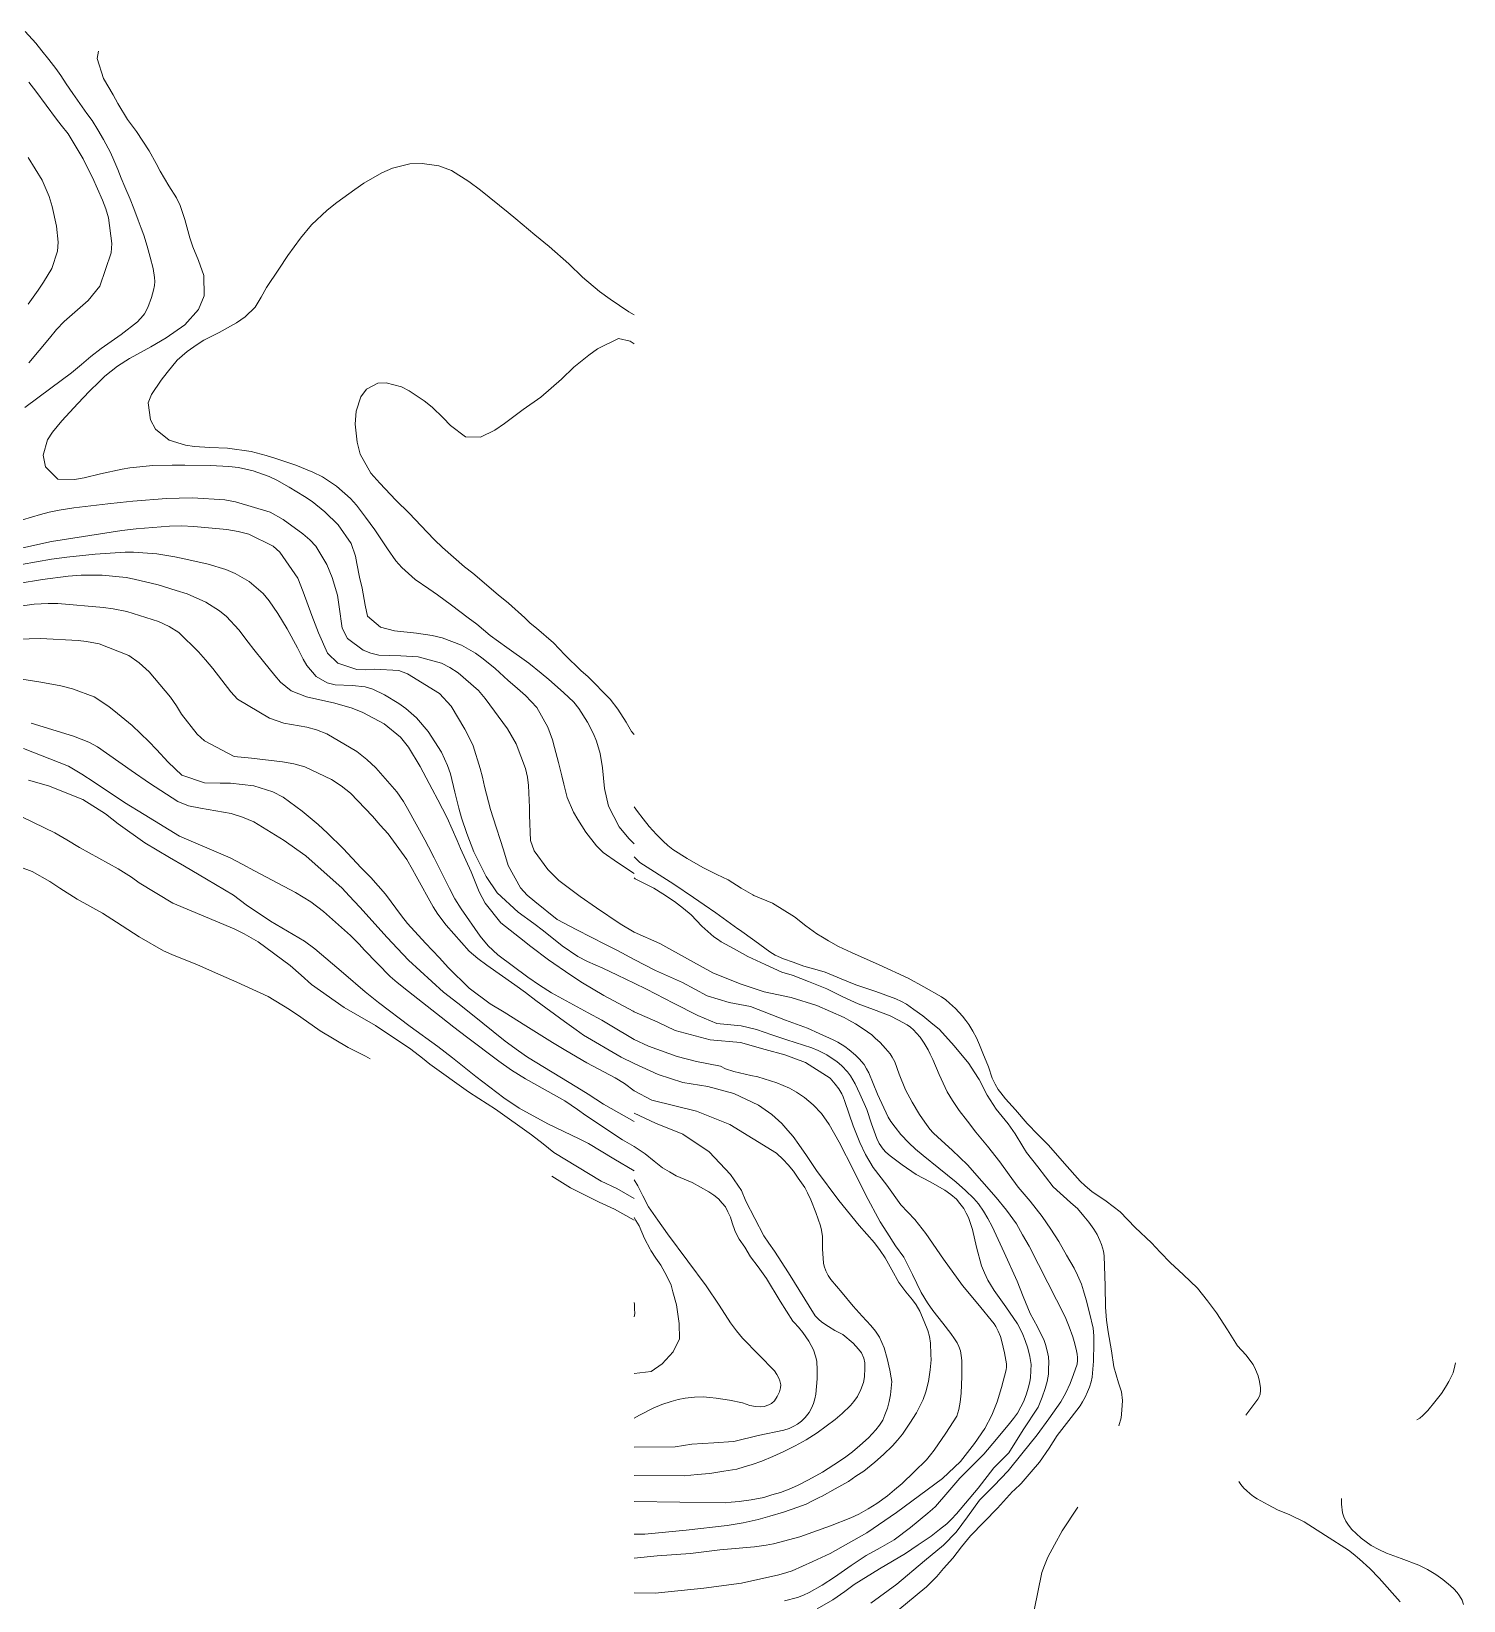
# Model space of a CAD drawing. Header units: inches. Extents: x 115425 to 116786, y 150085 to 152399.
# Drawn here: x 115934.8 to 116089.8, y 152064 to 152233.8 of the extents above; entities that cross this region are included whole.
import ezdxf

# ---------------------------------------------------------------- set-up
doc = ezdxf.new("R2010")
doc.units = ezdxf.units.IN
doc.header["$MEASUREMENT"] = 0
doc.layers.add('Contour', color=7, linetype='Continuous', lineweight=0, true_color=0xbed2ff)

msp = doc.modelspace()

# ---------------------------------------------------------------- linework, layer by layer
at = {"layer": 'Contour'}
for points in [[(115934.12, 152233.8), (115935.28, 152232.51), (115935.93, 152231.7), (115936.69, 152230.74), (115937.43, 152229.77), (115937.96, 152229.02), (115938.56, 152228.12), (115939.28, 152227.07), (115940.03, 152225.98), (115940.78, 152224.93), (115941.35, 152224.14), (115941.98, 152223.15), (115942.59, 152222.09), (115943.34, 152220.68), (115943.72, 152219.85), (115944.14, 152218.84), (115944.52, 152217.91), (115944.9, 152216.99), (115945.48, 152215.64), (115945.87, 152214.65), (115946.36, 152213.38), (115946.68, 152212.52), (115946.95, 152211.75), (115947.31, 152210.55), (115947.65, 152209.36), (115947.96, 152208.13), (115948.11, 152207.18), (115948.14, 152206.72), (115948.1, 152206.29), (115948.01, 152205.81), (115947.78, 152205), (115947.38, 152203.92), (115947.04, 152203.25), (115946.9, 152203.06), (115946.26, 152202.38), (115944.49, 152201.01), (115943.43, 152200.25), (115942.35, 152199.5), (115941.24, 152198.63), (115940.21, 152197.74), (115939.14, 152196.87), (115938.03, 152196.01), (115936.88, 152195.18), (115935.48, 152194.15), (115934.08, 152193.09)], [(115942.06, 152231.64), (115941.91, 152230.87), (115942.59, 152228.69), (115943.64, 152226.92), (115944.13, 152226.01), (115945.19, 152224.27), (115946.15, 152222.95), (115947.53, 152220.87), (115948.29, 152219.51), (115948.72, 152218.69), (115949.68, 152217.09), (115950.48, 152215.79), (115950.88, 152214.97), (115951.41, 152213.45), (115951.95, 152211.47), (115952.26, 152210.48), (115952.87, 152209.02), (115953.44, 152207.4), (115953.48, 152205.19), (115952.89, 152203.72), (115951.41, 152202.05), (115949.39, 152200.65), (115947.71, 152199.66), (115946.26, 152198.88), (115945.41, 152198.41), (115944.1, 152197.58), (115942.73, 152196.48), (115942.11, 152195.88), (115941.09, 152194.88), (115939.8, 152193.55), (115938.1, 152191.65), (115937.08, 152190.42), (115936.55, 152189.59), (115936.05, 152187.93), (115936.3, 152186.7), (115937.66, 152185.36), (115939.44, 152185.32), (115940.49, 152185.49), (115942.27, 152185.93), (115944.62, 152186.44), (115945.46, 152186.58), (115947.94, 152186.82), (115950.04, 152186.87), (115951.38, 152186.86), (115954.16, 152186.81), (115956.16, 152186.72), (115957.2, 152186.6), (115958.78, 152186.26), (115960.51, 152185.63), (115961.35, 152185.23), (115962.68, 152184.49), (115964.33, 152183.47), (115965.17, 152182.92), (115966.54, 152181.83), (115967.98, 152180.4)], [(115934.52, 152197.95), (115936.75, 152200.61), (115937.51, 152201.53), (115938.35, 152202.41), (115940.93, 152204.69), (115942.2, 152206.22), (115943.43, 152209.85), (115943.49, 152210.86), (115943.13, 152213.64), (115942.83, 152214.6), (115942.47, 152215.53), (115941.39, 152218), (115940.91, 152218.97), (115940.4, 152219.99), (115938.78, 152222.71), (115938.02, 152223.66), (115937.5, 152224.31), (115935.27, 152227.33), (115934.53, 152228.31)], [(115934.44, 152220.14), (115935.94, 152217.69), (115936.71, 152215.94), (115937.04, 152214.86), (115937.52, 152212.71), (115937.7, 152211), (115937.6, 152210.01), (115937, 152208.15), (115936.11, 152206.66), (115935.51, 152205.78), (115934.43, 152204.29)], [(116000, 152203.13), (115999.44, 152203.47), (115997.4, 152204.81), (115996.26, 152205.65), (115994.41, 152207.21), (115992.93, 152208.65), (115990.81, 152210.51), (115989.26, 152211.79), (115987.21, 152213.53), (115986.39, 152214.2), (115983.39, 152216.61), (115982.13, 152217.56), (115980.26, 152218.74), (115978.86, 152219.25), (115977.06, 152219.5), (115975.72, 152219.45), (115973.86, 152219.01), (115972.7, 152218.51), (115970.77, 152217.39), (115969.78, 152216.68), (115967.84, 152215.29), (115966.79, 152214.47), (115965.11, 152212.87), (115963.92, 152211.44), (115962.53, 152209.54), (115961.57, 152208.08), (115960.24, 152206.08), (115959.65, 152205.05), (115959.01, 152203.97), (115957.92, 152202.93), (115956.97, 152202.27), (115955.11, 152201.21), (115953.44, 152200.38), (115952.71, 152199.93), (115951.66, 152199.15), (115950.57, 152198.22), (115949.47, 152196.89), (115948.83, 152196.06), (115947.79, 152194.5), (115947.42, 152193.6), (115947.68, 152191.76), (115948.21, 152190.75), (115949.71, 152189.57), (115951.48, 152189.04), (115952.45, 152188.89), (115954.09, 152188.76), (115956.02, 152188.69), (115958.58, 152188.36), (115960.21, 152187.92), (115961.25, 152187.6), (115963.42, 152186.86), (115965.25, 152186.12), (115966.28, 152185.6), (115967.81, 152184.59), (115969.32, 152183.25), (115969.98, 152182.52), (115970.93, 152181.25), (115971.94, 152179.85), (115973.31, 152177.81), (115974.23, 152176.51), (115974.86, 152175.78), (115976.32, 152174.49), (115977.79, 152173.48), (115978.72, 152172.83), (115980.26, 152171.71), (115982.06, 152170.35), (115982.97, 152169.66), (115984.44, 152168.43), (115986.23, 152167.12), (115988.61, 152165.45), (115989.95, 152164.36), (115990.76, 152163.67), (115992.38, 152162.28), (115993.49, 152161.21), (115994.04, 152160.52), (115994.96, 152159.04), (115995.62, 152157.79), (115995.93, 152157), (115996.32, 152155.67), (115996.57, 152154.11), (115996.81, 152151.87), (115997.22, 152149.95), (115998.37, 152147.74), (115999.44, 152146.47), (116000, 152145.89)], [(116000, 152200), (115999.59, 152200.28), (115998.32, 152200.56), (115996.03, 152199.45), (115995.09, 152198.78), (115993.47, 152197.47), (115992.15, 152196.17), (115989.91, 152194.23), (115987.99, 152192.88), (115985.98, 152191.38), (115984.95, 152190.64), (115983.39, 152189.89), (115981.75, 152189.92), (115980.15, 152191.16), (115979.35, 152191.99), (115978.14, 152193.15), (115977.3, 152193.81), (115975.67, 152194.91), (115974.82, 152195.34), (115973.17, 152195.77), (115972.26, 152195.73), (115971.05, 152195.09), (115970.42, 152194.24), (115969.94, 152192.71), (115969.83, 152191.31), (115970.05, 152189.35), (115970.37, 152188.07), (115971.53, 152186.01), (115972.48, 152184.91), (115974.23, 152183.09), (115975.65, 152181.67), (115977.63, 152179.61), (115978.42, 152178.78), (115979.26, 152177.97), (115981.66, 152175.88), (115982.54, 152175.17), (115985.3, 152172.85), (115986.43, 152171.92), (115988.17, 152170.34), (115988.77, 152169.78), (115989.44, 152169.24), (115991.27, 152167.64), (115992.51, 152166.33), (115994.27, 152164.62), (115994.98, 152163.99), (115997.43, 152161.54), (115998.26, 152160.45), (115999.16, 152159.04), (115999.72, 152158.03), (116000, 152157.71)], [(115936.73, 152181.78), (115937.78, 152181.98), (115939.37, 152182.23), (115943.05, 152182.69), (115944.41, 152182.82), (115945.78, 152182.96), (115949.4, 152183.24), (115950.79, 152183.31), (115952.22, 152183.32), (115955.72, 152183.12), (115956.87, 152182.91), (115960.64, 152181.76), (115962.05, 152180.99), (115964.16, 152179.43), (115964.91, 152178.79), (115965.55, 152178.09), (115966.74, 152176.11), (115967.32, 152174.7), (115967.92, 152172.81), (115968.1, 152171.55), (115968.43, 152169.21), (115969, 152168.1), (115970.7, 152166.84), (115971.51, 152166.52), (115972.4, 152166.3), (115974.76, 152166.25), (115976.63, 152166.12), (115979.16, 152165.44), (115980.08, 152164.98), (115980.96, 152164.41), (115983.15, 152162.47), (115983.88, 152161.63), (115986.32, 152158.34), (115987.23, 152156.72), (115988.27, 152154.04), (115988.46, 152153.12), (115988.58, 152152.21), (115988.69, 152149.81), (115988.68, 152148.98), (115988.79, 152146.24), (115989.18, 152145.14), (115990.67, 152143.11), (115991.87, 152141.93), (115994.18, 152140.19), (115995.95, 152138.97), (115998.49, 152137.24), (116000, 152136.33)], [(115932.87, 152180.65), (115935.77, 152181.51), (115936.73, 152181.78)], [(116000, 152133.37), (115998.22, 152134.34), (115996.9, 152135.01), (115993.8, 152136.59), (115991.68, 152137.72), (115989.28, 152139.65), (115988.42, 152140.35), (115987.7, 152141.12), (115986.36, 152143.56), (115985.86, 152145.25), (115984.77, 152148.7), (115984.46, 152149.59), (115983.83, 152152.1), (115983.59, 152153.1), (115983.36, 152154.06), (115982.6, 152156.49), (115982.17, 152157.4), (115981.68, 152158.31), (115980.22, 152160.79), (115978.94, 152162.17), (115975.48, 152164.3), (115974.54, 152164.63), (115971.92, 152164.78), (115970.94, 152164.73), (115970.02, 152164.77), (115967.93, 152165.45), (115966.83, 152166.52), (115965.84, 152168.73), (115965.5, 152169.66), (115965.15, 152170.6), (115964.2, 152173.17), (115963.61, 152174.64), (115961.68, 152177.45), (115960.95, 152178.09), (115958.3, 152179.39), (115957.16, 152179.68), (115955.93, 152179.9), (115952.38, 152180.24), (115951.05, 152180.29), (115949.74, 152180.27), (115946.12, 152179.96), (115944.58, 152179.79), (115936.97, 152178.59), (115933.22, 152177.77)], [(115967.98, 152180.4), (115969.4, 152178.38), (115969.85, 152177.03), (115970.02, 152176.24), (115970.3, 152174.74), (115970.58, 152173.57), (115970.89, 152171.71), (115971.14, 152170.51), (115972.56, 152169.35), (115974.08, 152168.93), (115976.46, 152168.67), (115978.14, 152168.43), (115979.23, 152168.18), (115981.32, 152167.39), (115982.84, 152166.52), (115983.66, 152165.92), (115984.97, 152164.87), (115986.39, 152163.58), (115987.09, 152162.96), (115988.27, 152161.93), (115989.49, 152160.63), (115990.68, 152158.53), (115991.17, 152157.13), (115991.39, 152156.3), (115991.81, 152154.68), (115992.19, 152153.25), (115992.39, 152152.35), (115992.75, 152150.91), (115993.45, 152149.32), (115993.93, 152148.52), (115994.77, 152147.17), (115995.92, 152145.66), (115996.66, 152144.94), (115998.2, 152143.87), (116000, 152142.69)], [(115933.73, 152176.12), (115936.97, 152176.68), (115938.61, 152176.92), (115941.7, 152177.25), (115944.94, 152177.45), (115945.85, 152177.46), (115948.38, 152177.27), (115950.31, 152176.95), (115951.51, 152176.71), (115953.91, 152176.16), (115955.82, 152175.59), (115956.85, 152175.15), (115958.34, 152174.26), (115959.87, 152172.97), (115960.51, 152172.2), (115961.44, 152170.82), (115962.45, 152169.16), (115963.59, 152167.11), (115964.21, 152165.89), (115964.58, 152165.18), (115965.59, 152163.98), (115966.8, 152163.31), (115967.67, 152163.11), (115969.49, 152163.03), (115970.9, 152162.87), (115971.73, 152162.63), (115973.01, 152162), (115974.53, 152161.07), (115975.29, 152160.54), (115976.46, 152159.52), (115977.72, 152158.03), (115979.18, 152155.81), (115979.82, 152154.37), (115980.13, 152153.45), (115980.62, 152151.5), (115981.03, 152149.76), (115981.34, 152148.71), (115981.9, 152147.01), (115982.68, 152145.03), (115983.15, 152144.02), (115984, 152142.35), (115985.2, 152140.58), (115987.45, 152138.5), (115989.15, 152137.26), (115990.19, 152136.47), (115992.21, 152134.87), (115993.9, 152133.7), (115994.96, 152133.17), (115996.62, 152132.44), (115998.19, 152131.67), (116000, 152130.81)], [(115933.37, 152174.07), (115935.98, 152174.51), (115938.78, 152174.87), (115940.17, 152174.95), (115942.45, 152174.95), (115945.03, 152174.7), (115945.91, 152174.53), (115948.51, 152173.9), (115950.47, 152173.3), (115951.64, 152172.93), (115953.66, 152172.03), (115955.13, 152171.1), (115955.91, 152170.49), (115957.24, 152169.05), (115958.24, 152167.7), (115958.86, 152166.91), (115959.9, 152165.62), (115961.14, 152164.1), (115961.76, 152163.4), (115962.89, 152162.45), (115964.54, 152161.78), (115967.62, 152161.13), (115969.51, 152160.57), (115970.65, 152160.12), (115972.95, 152158.88), (115974.71, 152157.43), (115975.6, 152156.35), (115976.86, 152154.25), (115978.15, 152151.82), (115978.76, 152150.67), (115979.76, 152148.72), (115980.85, 152146.26), (115981.21, 152145.4), (115982.36, 152142.86), (115983.24, 152140.7), (115983.88, 152139.47), (115985.59, 152137.34), (115987.6, 152135.74), (115988.83, 152134.8), (115990.74, 152133.33), (115993.15, 152131.69), (115994.42, 152130.86), (115996.71, 152129.49), (115999.89, 152127.79), (116000, 152127.73)], [(115930.59, 152171.16), (115935.1, 152171.83), (115936.62, 152171.91), (115937.66, 152171.91), (115942.6, 152171.47), (115943.64, 152171.32), (115945.1, 152171.04), (115948.53, 152169.94), (115949.69, 152169.4), (115950.76, 152168.77), (115952.87, 152166.67), (115953.62, 152165.79), (115954.41, 152164.87), (115956.36, 152162.35), (115957.09, 152161.53), (115960.57, 152159.48), (115962.09, 152158.96), (115964.6, 152158.51), (115965.64, 152158.22), (115966.77, 152157.78), (115969.99, 152155.87), (115971.08, 152155), (115972.07, 152154.11), (115974.33, 152151.53), (115975.05, 152150.46), (115975.5, 152149.72), (115977.36, 152146.33), (115977.75, 152145.56), (115978.36, 152144.36), (115980.03, 152141.05), (115980.62, 152139.94), (115981.28, 152138.85), (115983.33, 152135.91), (115984.22, 152134.85), (115985.25, 152133.89), (115988.5, 152131.46), (115989.77, 152130.61), (115991.08, 152129.76), (115995.02, 152127.61), (115996.51, 152126.82), (115997.43, 152126.27), (116000, 152124.71)], [(115933.33, 152168.04), (115935.79, 152168.11), (115939.86, 152167.88), (115940.76, 152167.77), (115942.11, 152167.52), (115945.35, 152166.27), (115946.45, 152165.48), (115947.52, 152164.49), (115949.83, 152161.77), (115950.48, 152160.83), (115951.04, 152159.92), (115952.74, 152157.77), (115953.51, 152157.04), (115956.72, 152155.35), (115958.59, 152155.15), (115961.96, 152154.78), (115963.19, 152154.56), (115964.36, 152154.24), (115967.27, 152152.87), (115968.31, 152152.17), (115969.3, 152151.38), (115971.69, 152148.89), (115972.53, 152147.92), (115973.39, 152146.96), (115975.4, 152144.2), (115976.04, 152143.12), (115976.43, 152142.38), (115978.25, 152139.06), (115978.78, 152138.28), (115979.66, 152137.11), (115982.17, 152134.29), (115983.09, 152133.49), (115984.08, 152132.76), (115987.09, 152130.63), (115988.25, 152129.8), (115989.36, 152128.95), (115992.47, 152126.67), (115993.72, 152125.76), (115994.54, 152125.18), (115998.61, 152122.8), (116000, 152122.12)], [(115933.07, 152163.8), (115935.81, 152163.4), (115937.99, 152162.98), (115939.25, 152162.68), (115941.6, 152161.78), (115943.16, 152160.74), (115944.1, 152160.01), (115945.71, 152158.68), (115947.5, 152156.96), (115948.33, 152156.11), (115949.59, 152154.74), (115951.08, 152153.31), (115953.52, 152152.5), (115955.21, 152152.46), (115956.34, 152152.44), (115958.85, 152152.18), (115960.93, 152151.53), (115962.03, 152150.94), (115964.09, 152149.43), (115965.83, 152147.98), (115966.84, 152147.04), (115968.51, 152145.4), (115970.49, 152143.31), (115971.5, 152142.25), (115973.09, 152140.43), (115974.85, 152138.09), (115975.49, 152137.29), (115977.44, 152135.13), (115978.95, 152133.54), (115979.9, 152132.51), (115982.14, 152130.28), (115984.42, 152128.58), (115985.93, 152127.68), (115988.3, 152126.19), (115991.17, 152124.39), (115992.61, 152123.53), (115994.9, 152122.18), (115997.95, 152120.59), (115998.97, 152119.96), (116000, 152119.17)], [(115934.78, 152158.95), (115939.35, 152157.54), (115941.01, 152156.89), (115941.96, 152156.4), (115945.6, 152153.82), (115947.58, 152152.44), (115950.62, 152150.48), (115951.79, 152150.02), (115953.08, 152149.75), (115956.41, 152149.19), (115957.62, 152148.79), (115958.86, 152148.27), (115962.15, 152146.25), (115963.52, 152145.28), (115964.48, 152144.58), (115968.42, 152141.11), (115969.18, 152140.28), (115970.34, 152139.04), (115973.3, 152135.77), (115974.42, 152134.57), (115975.59, 152133.29), (115979.38, 152129.84), (115980.93, 152128.67), (115982.35, 152127.52), (115986.04, 152124.55), (115987.48, 152123.5), (115988.46, 152122.8), (115993.82, 152119.57), (115995.02, 152118.81), (115996.7, 152117.71), (116000, 152115.84)], [(115933.92, 152156.22), (115938.81, 152154.31), (115940.26, 152153.44), (115941.6, 152152.55), (115944.87, 152150.36), (115947, 152149.07), (115950.81, 152146.72), (115956.3, 152144.38), (115957.59, 152143.71), (115958.94, 152142.97), (115963.38, 152140.64), (115965.02, 152139.63), (115966.4, 152138.58), (115969.31, 152135.96), (115970.24, 152135.02), (115970.84, 152134.39), (115973.6, 152131.54), (115974.36, 152130.89), (115975.61, 152129.9), (115979.13, 152127.12), (115980.49, 152126.06), (115981.88, 152125.01), (115985.36, 152122.37), (115986.73, 152121.4), (115988.24, 152120.46), (115992.51, 152118.07), (115993.89, 152117.13), (115994.79, 152116.5), (115998.75, 152113.88), (116000, 152113.16)], [(115934.49, 152152.77), (115936.64, 152152.18), (115940.36, 152150.7), (115942.82, 152149.13), (115944.19, 152148.04), (115947.05, 152146), (115949.73, 152144.4), (115951.34, 152143.48), (115953.73, 152142.08), (115956.65, 152140.35), (115958.04, 152139.31), (115960.66, 152137.53), (115964.35, 152135.37), (115965.47, 152134.52), (115968.55, 152131.91), (115970.92, 152129.89), (115972.34, 152128.72), (115975.78, 152126.13), (115978.77, 152123.95), (115980.35, 152122.73), (115982.88, 152120.72), (115985.89, 152118.41), (115987.57, 152117.29), (115990.68, 152115.59), (115994.06, 152113.97), (115995.07, 152113.46), (115997.8, 152111.81), (116000, 152110.51)], [(115933.84, 152148.79), (115937.33, 152147.08), (115938.62, 152146.32), (115940.01, 152145.51), (115944.18, 152143.19), (115945.62, 152142.27), (115946.44, 152141.67), (115950.09, 152139.46), (115956.74, 152136.7), (115957.8, 152136.16), (115959.32, 152135.29), (115962.79, 152132.72), (115963.97, 152131.68), (115965.11, 152130.68), (115968.63, 152128.19), (115970.31, 152127.22), (115972.02, 152126.25), (115975.83, 152123.68), (115977.09, 152122.71), (115977.89, 152122.06), (115982.09, 152119.05), (115983.21, 152118.33), (115985.01, 152117.2), (115988.91, 152114.41), (115990.16, 152113.44), (115991.33, 152112.5), (115996.43, 152109.39), (115998.12, 152108.59), (116000, 152107.52)], [(116000, 152149.88), (116000.36, 152149.39), (116000.97, 152148.59), (116001.63, 152147.75), (116002.41, 152146.92), (116003.13, 152146.18), (116003.66, 152145.71), (116004.18, 152145.28), (116005.76, 152144.3), (116007.43, 152143.32), (116008.95, 152142.57), (116010.17, 152141.99), (116011.58, 152141.08), (116012.86, 152140.37), (116012.96, 152140.3), (116014.97, 152139.49), (116017.34, 152138), (116018.58, 152137.03), (116019.76, 152136.15), (116020.39, 152135.78), (116021.05, 152135.38), (116022.13, 152134.8), (116023.51, 152134.12), (116026.51, 152132.8), (116029.64, 152131.37), (116031.35, 152130.42), (116033.26, 152129.34), (116033.72, 152129.01), (116034.14, 152128.67), (116034.76, 152128.07), (116035.55, 152127.23), (116035.91, 152126.79), (116036.23, 152126.33), (116036.66, 152125.63), (116037.04, 152124.89), (116037.37, 152124.16), (116037.75, 152123.23), (116038.33, 152121.77), (116038.75, 152120.54), (116039.07, 152119.9), (116039.39, 152119.31), (116039.69, 152118.94), (116040.18, 152118.3), (116041.26, 152117.1), (116042.53, 152115.63), (116043.71, 152114.42), (116044.85, 152113.28), (116046.58, 152111.31), (116048.25, 152109.4), (116048.81, 152108.9), (116049.53, 152108.29), (116051.07, 152107.22), (116052.58, 152106.07), (116054.21, 152104.37), (116055.98, 152102.72), (116056.93, 152101.72), (116058.04, 152100.55), (116059.42, 152099.31), (116060.96, 152097.83), (116062.03, 152096.46), (116063.01, 152095.16), (116064.21, 152093.29), (116065.29, 152091.59), (116066.2, 152090.59), (116066.98, 152089.55), (116067.24, 152089.02), (116067.53, 152088.32), (116067.66, 152087.72), (116067.78, 152087.03), (116067.78, 152086.73), (116067.74, 152086.33), (116067.64, 152086.07), (116067.5, 152085.8), (116066.63, 152084.65), (116066.2, 152084.07)], [(115932.06, 152143.95), (115934.89, 152142.9), (115936.8, 152141.81), (115937.86, 152141.1), (115939.73, 152139.91), (115942.47, 152138.38), (115944, 152137.4), (115946.44, 152135.82), (115949.07, 152134.3), (115950, 152133.91), (115952.77, 152132.79), (115955.29, 152131.67), (115957.01, 152130.94), (115960.42, 152129.39), (115962.71, 152127.98), (115963.96, 152127.13), (115966.02, 152125.66), (115969.06, 152123.86), (115970.94, 152122.91), (115971.46, 152122.63)], [(116000, 152144.49), (116000.59, 152143.92), (116000.64, 152143.87), (116004.3, 152141.54), (116006.44, 152140.09), (116007.59, 152139.31), (116008.85, 152138.42), (116011.21, 152136.7), (116011.41, 152136.57), (116013.05, 152135.4), (116014.69, 152134.19), (116015.28, 152133.85), (116016.17, 152133.44), (116017.2, 152133.1), (116018.38, 152132.65), (116019.54, 152132.34), (116020.66, 152132), (116022.4, 152131.28), (116023.99, 152130.63), (116026.16, 152129.91), (116028.31, 152129.13), (116028.93, 152128.85), (116029.49, 152128.55), (116030.28, 152127.98), (116031.23, 152127.3), (116032.12, 152126.57), (116033.03, 152125.79), (116034.63, 152124.02), (116036.23, 152122.11), (116036.79, 152121.21), (116037.34, 152120.38), (116038.21, 152118.71), (116039.19, 152117.18), (116040.49, 152115.58), (116041.24, 152114.51), (116042.05, 152113.15), (116042.47, 152112.49), (116043.68, 152110.95), (116045.34, 152108.78), (116047.23, 152107.09), (116047.52, 152106.85), (116047.98, 152106.42), (116048.67, 152105.62), (116049.22, 152104.95), (116049.75, 152104.21), (116050.1, 152103.61), (116050.39, 152102.98), (116050.59, 152102.55), (116050.78, 152101.82), (116050.87, 152101.32), (116050.96, 152098.04), (116051, 152095.76), (116051.12, 152094.36), (116051.3, 152093.1), (116051.64, 152091.05), (116051.92, 152089.29), (116052.43, 152087.59), (116052.72, 152086.6), (116052.84, 152085.65), (116052.79, 152084.63), (116052.7, 152083.8), (116052.44, 152082.91)], [(116027.7, 152062.24), (116031.45, 152065.34), (116031.6, 152065.48), (116032.74, 152066.63), (116033.47, 152067.48), (116034.48, 152068.6), (116035.42, 152069.84), (116036.4, 152071.02), (116039.31, 152074), (116040.95, 152075.81), (116041.12, 152075.97), (116041.89, 152076.69), (116042.96, 152077.93), (116043.87, 152078.98), (116044.91, 152080.49), (116045.79, 152081.87), (116047.3, 152083.84), (116048.25, 152085.09), (116048.52, 152085.51), (116048.82, 152086.01), (116049.06, 152086.6), (116049.26, 152087.09), (116049.44, 152087.69), (116049.57, 152088.18), (116049.69, 152089.9), (116049.75, 152091.86), (116049.73, 152092.65), (116049.67, 152093.48), (116049.29, 152095.14), (116048.91, 152096.57), (116048.62, 152097.53), (116048.4, 152098.26), (116047.98, 152099.23), (116047.63, 152099.99), (116046.78, 152101.39), (116045.97, 152102.86), (116045.09, 152104.19), (116044.15, 152105.56), (116042.85, 152107.23), (116041.57, 152108.74), (116040.59, 152110.07), (116039.58, 152111.47), (116038.25, 152113.18), (116036.97, 152114.68), (116036.06, 152115.88), (116035.18, 152117.05), (116034.46, 152118.12), (116033.88, 152119.06), (116033.01, 152120.92), (116032.33, 152122.55), (116032.04, 152123.15), (116031.82, 152123.62), (116031.39, 152124.31), (116030.94, 152124.98), (116030.55, 152125.42), (116030.25, 152125.75), (116029.89, 152126.05), (116029.56, 152126.32), (116028.61, 152126.83), (116027.69, 152127.27), (116025.91, 152127.95), (116024.23, 152128.57), (116022.58, 152129.32), (116020.84, 152130.2), (116018.86, 152130.98), (116017.21, 152131.63), (116017.11, 152131.67), (116015.99, 152132), (116014.18, 152132.82), (116012.3, 152133.7), (116010.82, 152134.54), (116009.44, 152135.29), (116009.02, 152135.56), (116008.62, 152135.83), (116007.34, 152137), (116006.17, 152138.21), (116005.35, 152138.91), (116004.36, 152139.65), (116003.11, 152140.5), (116002.13, 152141.1), (116001.11, 152141.61), (116000.12, 152142.12), (116000, 152142.2)], [(116000, 152136.33), (116002.77, 152135.11), (116006.12, 152133.28), (116008.53, 152131.93), (116011.47, 152130.76), (116014.06, 152129.88), (116016.99, 152129.26)], [(116000, 152133.37), (116002.33, 152132.2), (116005.25, 152130.9), (116007.92, 152129.45), (116010.28, 152128.74), (116012.59, 152128.29), (116016.39, 152126.81)], [(116000, 152130.81), (116001.35, 152130.16), (116004.26, 152128.64), (116006.9, 152127.32), (116008.96, 152126.46), (116011.6, 152126.19), (116013.26, 152125.8), (116014.91, 152125.21)], [(116025.6, 152063.73), (116028.42, 152065.8), (116031.43, 152068.33), (116033.47, 152070.01), (116034.84, 152071.41), (116036.06, 152073.09), (116037.37, 152074.89), (116038.91, 152076.43), (116040.48, 152078.07), (116041.96, 152079.9), (116043.61, 152081.94), (116044.89, 152083.68), (116046.16, 152085.52), (116046.71, 152086.5), (116047.18, 152087.49), (116047.56, 152088.48), (116047.93, 152089.6), (116047.97, 152090), (116047.98, 152090.33), (116047.95, 152090.69), (116047.85, 152091.22), (116047.6, 152092.05), (116047.47, 152092.55), (116047.09, 152093.65), (116046.64, 152094.71), (116044.76, 152098.38), (116042.75, 152102.37), (116042.04, 152103.57), (116041.36, 152104.77), (116040.28, 152106.24), (116039.18, 152107.61), (116037.64, 152109.38), (116036.07, 152111.16), (116034.4, 152112.73), (116032.86, 152114.14), (116032.37, 152114.64), (116032.01, 152115.01), (116031.46, 152115.78), (116030.87, 152116.62), (116030.09, 152117.95), (116029.35, 152119.28), (116028.67, 152120.98), (116028.22, 152122.31), (116027.93, 152122.81), (116027.71, 152123.18), (116027.21, 152123.74), (116026.63, 152124.38), (116026.1, 152124.85), (116025.71, 152125.22), (116024.79, 152125.86), (116023.97, 152126.4), (116023.25, 152126.8), (116022.72, 152127.11), (116021.27, 152127.75), (116019.79, 152128.4), (116016.99, 152129.26)], [(116000, 152127.73), (116002.58, 152126.61), (116004.45, 152125.71), (116008.24, 152124.69), (116011.51, 152124.39), (116014.19, 152123.65), (116016.31, 152123.07), (116018.55, 152122.22), (116021.22, 152120.53)], [(116019.82, 152063.11), (116021.52, 152064.08), (116022.79, 152064.99), (116023.82, 152065.74), (116026.56, 152067.46), (116029.36, 152069.12), (116030.72, 152070.03), (116032.13, 152070.97), (116033.06, 152071.69), (116033.83, 152072.31), (116034.36, 152072.83), (116034.9, 152073.39), (116037.22, 152076.18), (116038.93, 152078.38), (116039.74, 152079.19), (116040.54, 152080.01), (116042.09, 152082.48), (116043.71, 152084.94), (116044.15, 152086.03), (116044.49, 152086.95), (116044.7, 152087.71), (116044.84, 152088.5), (116044.85, 152089.1), (116044.89, 152089.76), (116044.83, 152090.39), (116044.71, 152091.05), (116044.52, 152091.72), (116044.36, 152092.15), (116043.64, 152093.62), (116042.87, 152095.08), (116042.09, 152096.91), (116041.45, 152098.57), (116040.03, 152101.67), (116038.74, 152104.5), (116038.29, 152105.36), (116037.8, 152106.16), (116037.25, 152106.93), (116036.76, 152107.5), (116035.87, 152108.37), (116034.86, 152109.28), (116032.99, 152110.79), (116031.28, 152112.17), (116030.46, 152112.87), (116029.71, 152113.54), (116028.86, 152114.45), (116028.24, 152115.22), (116027.79, 152115.85), (116027.49, 152116.32), (116026.33, 152118.81), (116025.4, 152121.11), (116025.14, 152121.54), (116024.88, 152122.01), (116024.36, 152122.64), (116023.96, 152123.04), (116023.27, 152123.62), (116022.82, 152123.95), (116022.06, 152124.42), (116021.53, 152124.7), (116020.02, 152125.38), (116018.77, 152125.95), (116016.39, 152126.81)], [(116016.29, 152063.97), (116017.68, 152064.36), (116018.34, 152064.61), (116018.94, 152064.87), (116020.34, 152065.68), (116021.68, 152066.53), (116023.48, 152067.8), (116025.12, 152068.9), (116026.62, 152069.71), (116028.15, 152070.59), (116029.89, 152071.93), (116031.79, 152073.46), (116032.29, 152073.92), (116032.63, 152074.21), (116033.93, 152075.75), (116035.24, 152077.26), (116036.72, 152078.73), (116037.86, 152079.84), (116039.23, 152081.48), (116040.61, 152083.16), (116041.05, 152083.71), (116041.48, 152084.3), (116041.86, 152084.96), (116042.13, 152085.52), (116042.43, 152086.28), (116042.68, 152087.1), (116042.81, 152087.7), (116042.89, 152088.1), (116042.93, 152088.92), (116042.97, 152089.55), (116042.81, 152090.41), (116042.59, 152091.31), (116042.3, 152092.17), (116042.08, 152092.8), (116041.79, 152093.4), (116041.5, 152093.97), (116040.23, 152095.81), (116038.96, 152097.58), (116038.57, 152098.21), (116038.28, 152098.68), (116037.92, 152099.47), (116037.6, 152100.24), (116037.06, 152102.27), (116036.62, 152104.16), (116036.39, 152104.82), (116036.17, 152105.46), (116035.94, 152105.92), (116035.68, 152106.42), (116035.26, 152106.99), (116034.87, 152107.46), (116034.28, 152107.96), (116033.62, 152108.43), (116032.04, 152109.31), (116030.53, 152110.12), (116029.02, 152111.17), (116027.71, 152112.14), (116027.25, 152112.54), (116026.96, 152112.85), (116026.53, 152113.48), (116026.27, 152114.01), (116025.7, 152115.58), (116025.19, 152117.14), (116024.41, 152118.83), (116023.92, 152119.93), (116023.43, 152120.8), (116023.08, 152121.21), (116022.47, 152121.87), (116021.94, 152122.34), (116021.31, 152122.74), (116020.85, 152123.05), (116019.93, 152123.52), (116019.25, 152123.81), (116016.53, 152124.69), (116014.91, 152125.21)], [(116000, 152124.71), (116001.55, 152124), (116004.66, 152122.87), (116006.74, 152122.34), (116009.35, 152121.83)], [(116000, 152122.12), (116002.59, 152120.94), (116005.27, 152120.06), (116007.99, 152119.62), (116010.8, 152118.89), (116013.46, 152117.62), (116014.92, 152116.6)], [(116009.35, 152121.83), (116009.88, 152121.55), (116010.79, 152121.27), (116012.62, 152120.83), (116013.39, 152120.67), (116015.46, 152120.03), (116016.8, 152119.47), (116017.58, 152119.04), (116018.45, 152118.44), (116019.36, 152117.64), (116020.28, 152116.73), (116021.09, 152115.53), (116022.18, 152113.6), (116023.73, 152110.58), (116025.06, 152107.87), (116026.62, 152104.99), (116027.33, 152103.86), (116028.29, 152102.4), (116029.17, 152101.17), (116030.11, 152099.3), (116031.08, 152097.34), (116031.76, 152096.24), (116032.31, 152095.4), (116033.39, 152094.03), (116034.27, 152092.9), (116034.66, 152092.33), (116034.95, 152091.9), (116035.15, 152091.5), (116035.31, 152091.03), (116035.4, 152090.53), (116035.46, 152090), (116035.46, 152089.8), (116035.46, 152088.25), (116035.4, 152086.46), (116035.29, 152085.47), (116035.15, 152084.68), (116035.04, 152084.31), (116034.91, 152083.95), (116033.73, 152082.14), (116032.48, 152080.3), (116032.08, 152079.78), (116031.64, 152079.26), (116030.3, 152077.95), (116029, 152076.67), (116028.19, 152075.98), (116027.43, 152075.33), (116026.26, 152074.52), (116025.32, 152073.93), (116024.32, 152073.38), (116023.46, 152072.96), (116021.25, 152072.1), (116017.92, 152070.91), (116015.08, 152070.17), (116014.3, 152070.02), (116013.04, 152069.84), (116009.27, 152069.49), (116006.12, 152069.09), (116002.51, 152068.87), (116000, 152068.62)], [(116000, 152064.85), (116002.28, 152064.81), (116007.53, 152065.34), (116011.64, 152065.88), (116015.66, 152066.8), (116016.52, 152067.05), (116017.12, 152067.24), (116019.35, 152068.24), (116021.22, 152069.11), (116025.19, 152071.34), (116028.4, 152073.53), (116033.37, 152077.22), (116035.3, 152079.07), (116036.84, 152081), (116037.94, 152082.64), (116038.69, 152084.09), (116039.29, 152085.5), (116039.76, 152087.07), (116040.25, 152088.99), (116040.28, 152089.28), (116040.29, 152089.62), (116040.07, 152090.81), (116039.79, 152092.04), (116039.63, 152092.6), (116039.4, 152093.17), (116039.14, 152093.67), (116038.95, 152093.97), (116037.19, 152096.11), (116035.52, 152098.11), (116033.47, 152100.95), (116031.58, 152103.72), (116030.37, 152105.23), (116028.87, 152106.83), (116027.34, 152108.97), (116025.87, 152110.87), (116025.03, 152112.29), (116024.44, 152113.56), (116023.71, 152115.37), (116022.81, 152118.03), (116022.62, 152118.53), (116022.49, 152118.86), (116022.17, 152119.39), (116021.77, 152119.89), (116021.22, 152120.53)], [(116000, 152119.17), (116001.92, 152118.17), (116006.74, 152116.96), (116010.35, 152115.51), (116015.42, 152112.41)], [(116000, 152116.75), (116002.33, 152115.68), (116005.26, 152114.48), (116008.11, 152112.55), (116010.44, 152110.1), (116011.61, 152108.4), (116012.09, 152107.24), (116013.06, 152105.34), (116014.04, 152103.47), (116014.59, 152102.7), (116015.21, 152101.82), (116016.7, 152099.47), (116019.59, 152094.83), (116019.95, 152094.46), (116020.31, 152094.13), (116021.04, 152093.66), (116021.73, 152093.22), (116022.57, 152092.81), (116023.7, 152091.88), (116024.29, 152091.23), (116024.6, 152090.81), (116024.87, 152090.25), (116024.98, 152089.73), (116024.98, 152089.15), (116024.94, 152088.24), (116024.81, 152087.62), (116024.53, 152086.86), (116024.19, 152086.1), (116023.79, 152085.55), (116023.42, 152085.12), (116022.51, 152084.27), (116021.75, 152083.62), (116020.78, 152082.87), (116019.81, 152082.15), (116018.61, 152081.4), (116017.44, 152080.75), (116016.21, 152080.14), (116015.01, 152079.59), (116013.82, 152079.11), (116012.78, 152078.72), (116011.92, 152078.47), (116011.12, 152078.25), (116009.7, 152078), (116008.21, 152077.78), (116006.81, 152077.67), (116005.46, 152077.52), (116000, 152077.55)], [(116000, 152071.2), (116001.16, 152071.2), (116005.63, 152071.65), (116010.08, 152072.13), (116011.8, 152072.44), (116013.43, 152072.78), (116014.69, 152073.13), (116016.18, 152073.58), (116017.71, 152074.12), (116018.61, 152074.46), (116019.23, 152074.77), (116020.02, 152075.18), (116020.34, 152075.32), (116021.74, 152076.09), (116023.21, 152076.9), (116024.01, 152077.46), (116024.86, 152078.01), (116026.04, 152078.99), (116026.98, 152079.81), (116027.95, 152080.76), (116028.49, 152081.38), (116029.03, 152082.03), (116029.84, 152083.22), (116030.54, 152084.33), (116030.88, 152084.99), (116031.29, 152085.78), (116031.56, 152086.61), (116031.84, 152087.7), (116032.05, 152088.98), (116032.16, 152090.07), (116032.12, 152090.64), (116032.07, 152091.86), (116031.95, 152092.59), (116031.79, 152093.22), (116031.4, 152094.22), (116030.92, 152095.32), (116030.53, 152096.02), (116030.14, 152096.55), (116029.42, 152097.42), (116028.64, 152098.43), (116027.9, 152099.79), (116027.18, 152101.09), (116026.63, 152101.89), (116026.01, 152102.73), (116024.37, 152104.6), (116022.17, 152107.3), (116019.73, 152110.55), (116018.67, 152112.18), (116017.83, 152113.35), (116017.21, 152114.22), (116016.62, 152114.89), (116016, 152115.62), (116014.92, 152116.6)], [(116000, 152080.6), (116004.43, 152080.64), (116005.33, 152080.8), (116006.26, 152080.92), (116008.64, 152081.09), (116010.77, 152081.24), (116010.93, 152081.26), (116013.42, 152081.86), (116016.21, 152082.46), (116016.77, 152082.65), (116017.3, 152082.87), (116017.67, 152083.1), (116018.1, 152083.43), (116018.5, 152083.82), (116018.94, 152084.38), (116019.21, 152084.84), (116019.42, 152085.33), (116019.56, 152085.86), (116019.66, 152086.36), (116019.74, 152087.18), (116019.81, 152088.01), (116019.82, 152088.94), (116019.77, 152089.9), (116019.64, 152090.46), (116019.42, 152091.13), (116019.16, 152091.63), (116018.9, 152092.09), (116018.57, 152092.56), (116018.25, 152093.03), (116017.79, 152093.6), (116017.33, 152094.09), (116017.17, 152094.26), (116015.8, 152096.4), (116014.34, 152098.87), (116013.43, 152100.14), (116012.58, 152101.2), (116011.97, 152102.24), (116011.38, 152103.11), (116011.12, 152103.57), (116010.9, 152104.04), (116010.61, 152104.87), (116010.42, 152105.5), (116010.16, 152106.07), (116009.9, 152106.6), (116009.54, 152107.03), (116009.12, 152107.47), (116008.62, 152107.87), (116008.1, 152108.24), (116006.29, 152109.26), (116004.57, 152109.98), (116003.82, 152110.39), (116003.08, 152110.83), (116002.18, 152111.57), (116001.19, 152112.36), (116000, 152113.16)], [(116000, 152074.72), (116009.88, 152074.6), (116010.51, 152074.66), (116011.37, 152074.72), (116012.67, 152074.93), (116014.03, 152075.18), (116014.92, 152075.44), (116015.85, 152075.72), (116016.78, 152076.08), (116017.68, 152076.46), (116018.88, 152077.08), (116020.38, 152077.92), (116021.61, 152078.7), (116022.78, 152079.45), (116023.62, 152080.1), (116024.42, 152080.79), (116025.36, 152081.64), (116026.16, 152082.49), (116026.56, 152083.01), (116026.9, 152083.54), (116027.14, 152084.1), (116027.41, 152084.83), (116027.59, 152085.55), (116027.73, 152086.28), (116027.8, 152087.01), (116027.88, 152087.73), (116027.8, 152088.12), (116027.66, 152088.96), (116027.38, 152090.19), (116027.06, 152091.35), (116026.8, 152091.95), (116026.54, 152092.52), (116026.12, 152093.15), (116025.63, 152093.78), (116024.68, 152094.79), (116023.7, 152095.86), (116022.53, 152097.3), (116021.29, 152098.74), (116020.99, 152099.2), (116020.74, 152099.7), (116020.58, 152100.2), (116020.48, 152100.53), (116020.4, 152102.06), (116020.38, 152103.41), (116020.29, 152104.08), (116020.16, 152104.57), (116019.65, 152106), (116019.14, 152107.37), (116018.75, 152108.13), (116018.46, 152108.7), (116017.77, 152109.7), (116017.25, 152110.47), (116016.67, 152111.17), (116016.14, 152111.74), (116015.42, 152112.41)], [(115991.1, 152109.95), (115993.13, 152108.68), (115996.24, 152107.11), (115997.88, 152106.37), (116000, 152105.17)], [(116000, 152083.75), (116000.57, 152084.09), (116002.07, 152084.83), (116003, 152085.22), (116004, 152085.57), (116004.77, 152085.76), (116005.53, 152085.92), (116006.52, 152086.04), (116007.48, 152086.06), (116008.18, 152085.99), (116008.87, 152085.91), (116010.33, 152085.7), (116011.72, 152085.4), (116012.54, 152085.11), (116013.13, 152085), (116013.73, 152084.96), (116014.09, 152085.02), (116014.59, 152085.18), (116014.86, 152085.34), (116015.19, 152085.61), (116015.49, 152086.1), (116015.73, 152086.59), (116015.84, 152087.02), (116015.87, 152087.35), (116015.78, 152087.78), (116015.68, 152088.08), (116015.46, 152088.48), (116015.2, 152088.88), (116013.5, 152090.62), (116011.73, 152092.4), (116011.08, 152093.2), (116010.42, 152094.07), (116009.19, 152095.97), (116007.79, 152098.07), (116005.8, 152100.75), (116003.62, 152103.68), (116002.58, 152105.19), (116001.57, 152106.62), (116000.95, 152107.79), (116000.4, 152108.89), (116000, 152109.52)], [(116000, 152105.47), (116000.2, 152105.14), (116000.55, 152104.56), (116001.13, 152103.19), (116001.73, 152102.05), (116001.81, 152101.89), (116002.36, 152101.06), (116002.88, 152100.32), (116003.53, 152099.12), (116004.02, 152098.13), (116004.21, 152097.43), (116004.6, 152096.02), (116004.89, 152094.01), (116004.93, 152092.34), (116004.22, 152090.92), (116003.05, 152089.63), (116001.84, 152088.79), (116000, 152088.57)], [(116000, 152096.26), (116000.04, 152096.07), (116000.04, 152095.57), (116000.07, 152095.08), (116000, 152094.73)], [(116084.69, 152083.58), (116085.02, 152083.75), (116085.33, 152084.03), (116085.89, 152084.57), (116086.63, 152085.51), (116087.36, 152086.42), (116087.79, 152087.1), (116088.17, 152087.71), (116088.61, 152088.64), (116088.8, 152089.4), (116088.87, 152089.75)], [(116065.44, 152076.9), (116065.64, 152076.59), (116065.97, 152076.19), (116066.26, 152075.92), (116066.66, 152075.55), (116067.02, 152075.28), (116067.41, 152075.01), (116068.59, 152074.37), (116069.61, 152073.83), (116070.96, 152073.28), (116072.51, 152072.54), (116074.81, 152071.05), (116077.31, 152069.47), (116077.8, 152069.06), (116078.49, 152068.49), (116079.6, 152067.49), (116080.62, 152066.45), (116082.9, 152063.87)], [(116048.01, 152074.11), (116046.33, 152071.56), (116045.49, 152070.05), (116044.78, 152068.7), (116044.4, 152067.81), (116044.13, 152067.05), (116043.29, 152062.96)], [(116089.75, 152063.6), (116089.58, 152064.07), (116089.3, 152064.53), (116089.07, 152064.87), (116088.68, 152065.29), (116088.35, 152065.61), (116087.52, 152066.28), (116086.76, 152066.85), (116085.84, 152067.39), (116084.9, 152067.85), (116083.01, 152068.58), (116081.41, 152069.15), (116080.59, 152069.55), (116079.76, 152069.99), (116079.21, 152070.36), (116078.67, 152070.75), (116078.11, 152071.27), (116077.67, 152071.71), (116077.31, 152072.16), (116077.02, 152072.61), (116076.8, 152073.06), (116076.64, 152073.49), (116076.54, 152074.43), (116076.55, 152075.01), (116076.55, 152075.07)]]:
    msp.add_lwpolyline(points, dxfattribs=at)

doc.saveas('drawing.dxf')
